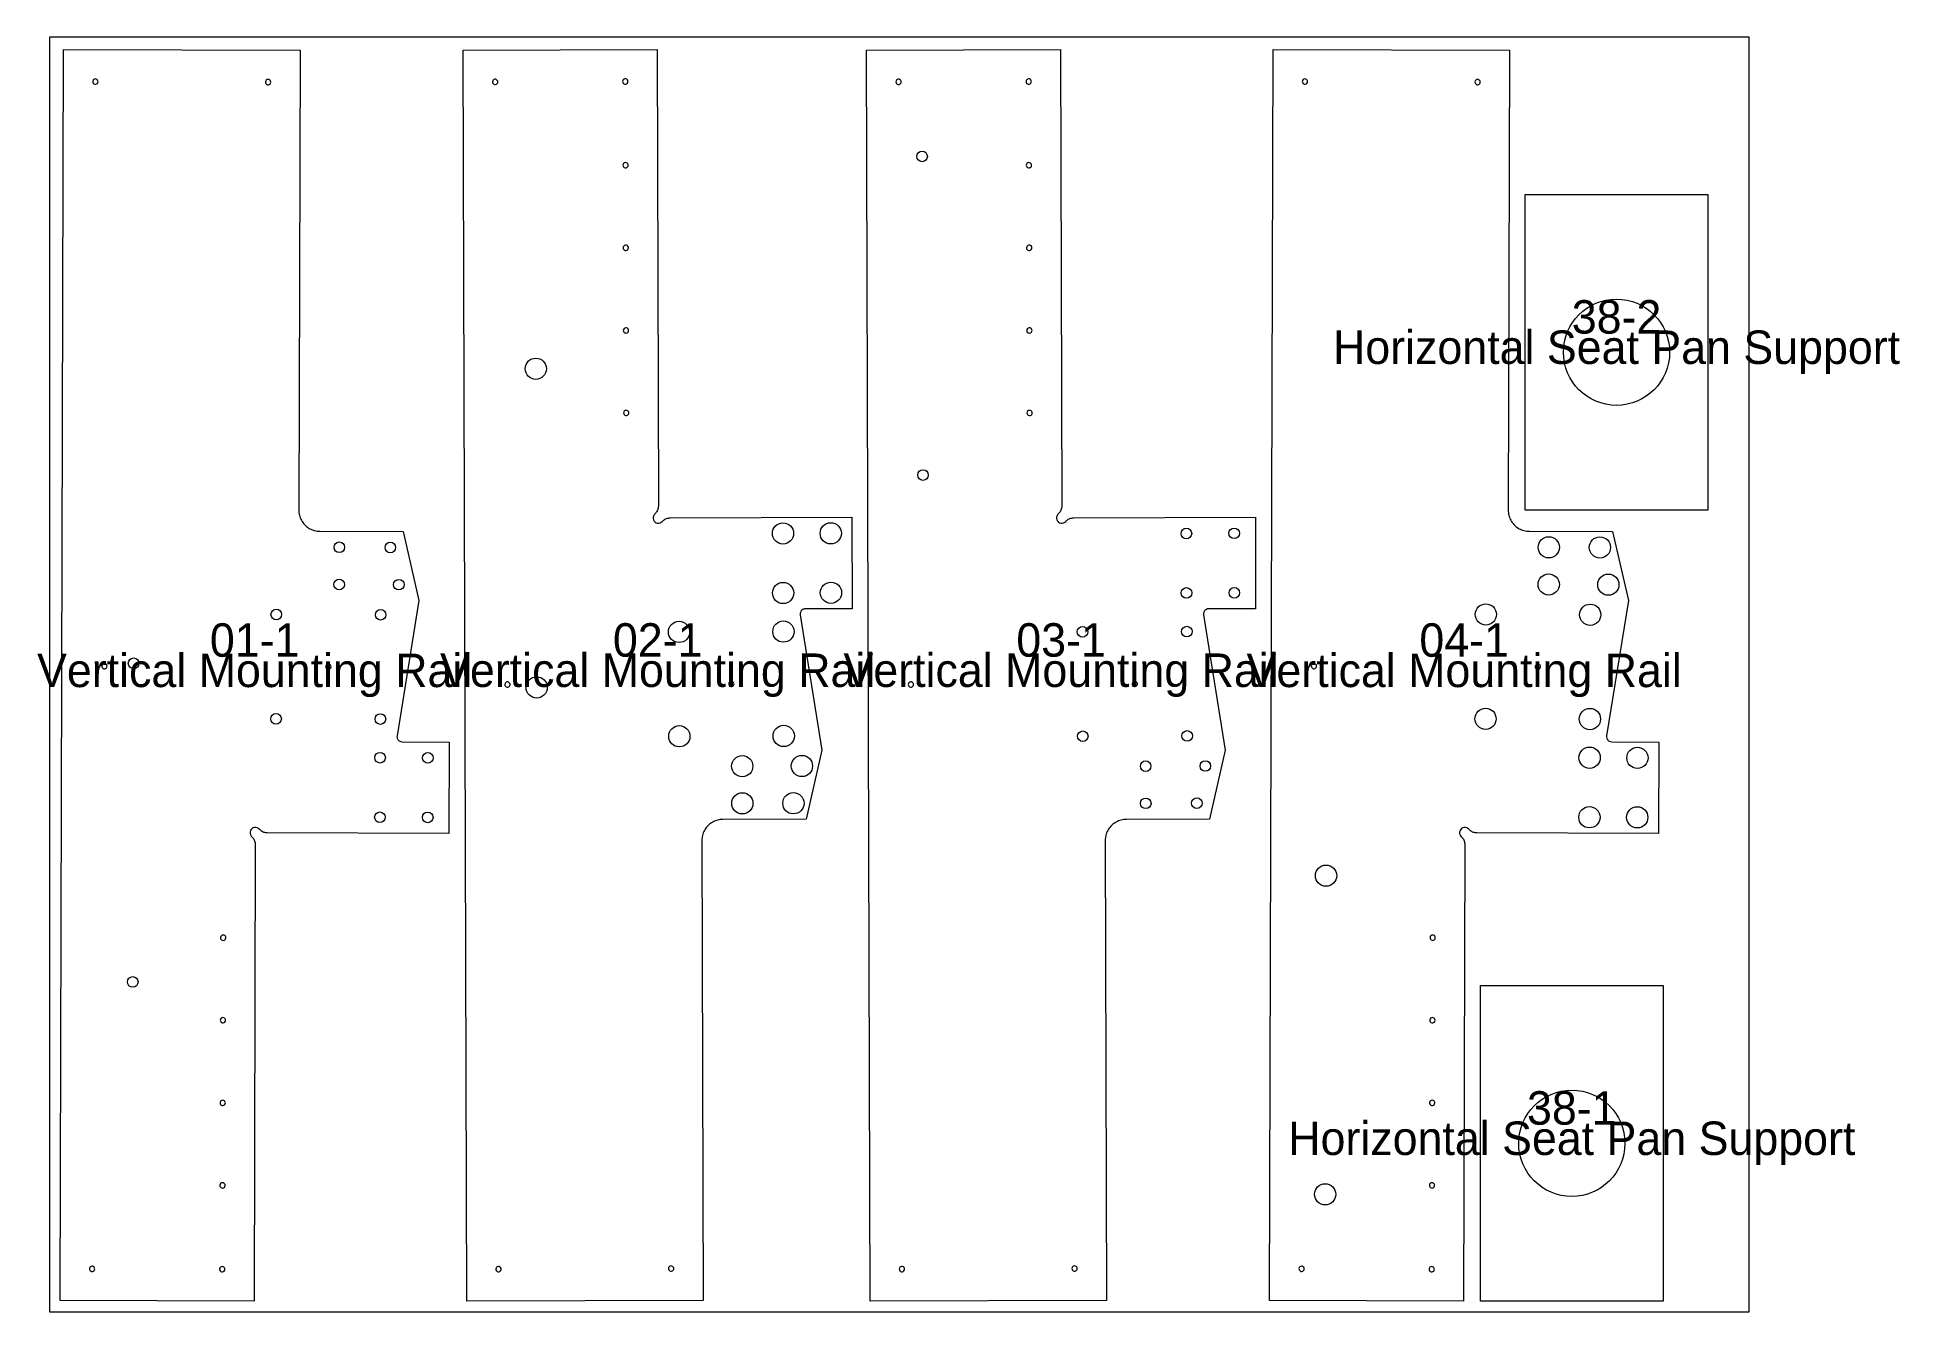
# Model space of a CAD drawing. Extents: x -0.3 to 43.5, y 0 to 30.
import ezdxf

# ---------------------------------------------------------------- set-up
doc = ezdxf.new("R2010")
doc.units = 0

msp = doc.modelspace()

# ---------------------------------------------------------------- linework, layer by layer
at = {"layer": 'Cut', "color": 5, "linetype": 'CONTINUOUS', "lineweight": 0}
for p, q in [((0.25, 0.263), (0.333, 29.708)), ((0.333, 29.708), (5.896, 29.692)), ((5.896, 29.692), (5.865, 18.871)), ((9.735, 29.698), (14.297, 29.71)), ((9.818, 0.253), (9.735, 29.698)), ((14.297, 29.71), (14.328, 18.966)), ((19.228, 29.698), (23.79, 29.71)), ((19.311, 0.253), (19.228, 29.698)), ((23.79, 29.71), (23.821, 18.966)), ((28.713, 0.263), (28.796, 29.708)), ((28.796, 29.708), (34.358, 29.692)), ((34.358, 29.692), (34.328, 18.871)), ((34.724, 18.87), (34.724, 26.3)), ((34.724, 26.3), (39.027, 26.3)), ((39.027, 26.3), (39.027, 18.87)), ((39.027, 18.87), (34.724, 18.87)), ((14.608, 18.688), (18.884, 18.7)), ((18.884, 18.7), (18.89, 16.549)), ((24.101, 18.688), (28.377, 18.7)), ((28.377, 18.7), (28.383, 16.549)), ((6.364, 18.37), (8.321, 18.364)), ((8.321, 18.364), (8.691, 16.738)), ((34.826, 18.37), (36.783, 18.364)), ((36.783, 18.364), (37.154, 16.738)), ((8.691, 16.738), (8.179, 13.559)), ((37.154, 16.738), (36.641, 13.559)), ((17.663, 16.401), (18.176, 13.222)), ((18.89, 16.549), (17.786, 16.546)), ((27.156, 16.401), (27.669, 13.222)), ((28.383, 16.549), (27.279, 16.546)), ((8.302, 13.414), (9.405, 13.411)), ((9.405, 13.411), (9.399, 11.261)), ((18.176, 13.222), (17.805, 11.596)), ((27.669, 13.222), (27.298, 11.596)), ((36.764, 13.414), (37.868, 13.411)), ((37.868, 13.411), (37.862, 11.261)), ((17.805, 11.596), (15.848, 11.59)), ((27.298, 11.596), (25.341, 11.59)), ((4.843, 10.994), (4.813, 0.25)), ((9.399, 11.261), (5.123, 11.273)), ((15.35, 11.089), (15.38, 0.268)), ((24.843, 11.089), (24.873, 0.268)), ((33.305, 10.994), (33.275, 0.25)), ((37.862, 11.261), (33.586, 11.273)), ((33.671, 0.25), (33.671, 7.68)), ((33.671, 7.68), (37.974, 7.68)), ((37.974, 7.68), (37.974, 0.25)), ((4.813, 0.25), (0.25, 0.263)), ((15.38, 0.268), (9.818, 0.253)), ((24.873, 0.268), (19.311, 0.253)), ((33.275, 0.25), (28.713, 0.263)), ((37.974, 0.25), (33.671, 0.25))]:
    msp.add_line(p, q, dxfattribs=at)
for centre, radius in [((20.534, 27.195), 0.125), ((36.876, 22.585), 1.25), ((11.444, 22.196), 0.25), ((20.555, 19.695), 0.125), ((17.26, 18.32), 0.25), ((18.385, 18.323), 0.25), ((26.753, 18.32), 0.125), ((27.878, 18.323), 0.125), ((6.82, 17.994), 0.125), ((8.021, 17.99), 0.125), ((35.282, 17.994), 0.25), ((36.484, 17.99), 0.25), ((6.817, 17.119), 0.125), ((8.221, 17.115), 0.125), ((17.264, 16.919), 0.25), ((18.389, 16.923), 0.25), ((35.28, 17.119), 0.25), ((36.683, 17.115), 0.25), ((26.757, 16.919), 0.125), ((27.882, 16.923), 0.125), ((33.8, 16.413), 0.25), ((36.256, 16.406), 0.25), ((5.337, 16.413), 0.125), ((7.793, 16.406), 0.125), ((14.815, 16.003), 0.25), ((17.271, 16.01), 0.25), ((24.308, 16.003), 0.125), ((26.764, 16.01), 0.125), ((1.98, 15.264), 0.125), ((11.465, 14.696), 0.25), ((5.331, 13.957), 0.125), ((7.786, 13.951), 0.125), ((33.793, 13.957), 0.25), ((36.249, 13.951), 0.25), ((14.822, 13.547), 0.25), ((17.278, 13.554), 0.25), ((24.315, 13.547), 0.125), ((26.771, 13.554), 0.125), ((7.779, 13.041), 0.125), ((8.904, 13.038), 0.125), ((36.242, 13.041), 0.25), ((37.367, 13.038), 0.25), ((16.302, 12.842), 0.25), ((17.706, 12.846), 0.25), ((25.795, 12.842), 0.125), ((27.199, 12.846), 0.125), ((16.304, 11.967), 0.25), ((17.506, 11.97), 0.25), ((25.797, 11.967), 0.125), ((26.999, 11.97), 0.125), ((36.238, 11.64), 0.25), ((37.363, 11.637), 0.25), ((7.775, 11.64), 0.125), ((8.9, 11.637), 0.125), ((30.04, 10.265), 0.25), ((1.959, 7.764), 0.125), ((35.823, 3.965), 1.25), ((30.019, 2.765), 0.25)]:
    msp.add_circle(centre, radius, dxfattribs=at)
for points, knots in [([(1.14, 28.975), (1.145, 28.961), (1.144, 28.929), (1.111, 28.895), (1.064, 28.89), (1.025, 28.917), (1.013, 28.963), (1.035, 29.006), (1.079, 29.024), (1.121, 29.009), (1.137, 28.986), (1.14, 28.975)], [0, 0, 0, 0, 0.113505, 0.22701, 0.340514, 0.454019, 0.567524, 0.681029, 0.794534, 0.908038, 1, 1, 1, 1]), ([(5.203, 28.964), (5.207, 28.949), (5.206, 28.918), (5.174, 28.883), (5.126, 28.878), (5.087, 28.906), (5.076, 28.952), (5.097, 28.994), (5.141, 29.012), (5.184, 28.998), (5.199, 28.975), (5.203, 28.964)], [0, 0, 0, 0, 0.113505, 0.22701, 0.340514, 0.454019, 0.567524, 0.681029, 0.794534, 0.908038, 1, 1, 1, 1]), ([(10.547, 28.93), (10.542, 28.916), (10.522, 28.891), (10.476, 28.883), (10.434, 28.907), (10.419, 28.951), (10.437, 28.996), (10.479, 29.017), (10.525, 29.006), (10.551, 28.969), (10.55, 28.942), (10.547, 28.93)], [0, 0, 0, 0, 0.1135048, 0.2270096, 0.3405144, 0.4540192, 0.567524, 0.6810287, 0.7945335, 0.9080383, 1, 1, 1, 1]), ([(13.609, 28.939), (13.604, 28.925), (13.585, 28.9), (13.538, 28.891), (13.497, 28.915), (13.482, 28.96), (13.499, 29.004), (13.542, 29.026), (13.588, 29.015), (13.614, 28.978), (13.613, 28.95), (13.609, 28.939)], [0, 0, 0, 0, 0.1135048, 0.2270096, 0.3405144, 0.4540192, 0.567524, 0.6810287, 0.7945335, 0.9080383, 1, 1, 1, 1]), ([(20.04, 28.93), (20.035, 28.916), (20.015, 28.891), (19.969, 28.883), (19.927, 28.907), (19.912, 28.951), (19.93, 28.996), (19.972, 29.017), (20.018, 29.006), (20.044, 28.969), (20.043, 28.942), (20.04, 28.93)], [0, 0, 0, 0, 0.1135048, 0.2270096, 0.3405144, 0.4540192, 0.567524, 0.6810287, 0.7945335, 0.9080383, 1, 1, 1, 1]), ([(23.102, 28.939), (23.097, 28.925), (23.078, 28.9), (23.031, 28.891), (22.99, 28.915), (22.975, 28.96), (22.992, 29.004), (23.035, 29.026), (23.081, 29.015), (23.107, 28.978), (23.106, 28.95), (23.102, 28.939)], [0, 0, 0, 0, 0.1135048, 0.2270096, 0.3405144, 0.4540192, 0.567524, 0.6810287, 0.7945335, 0.9080383, 1, 1, 1, 1]), ([(29.603, 28.975), (29.607, 28.961), (29.606, 28.929), (29.573, 28.895), (29.526, 28.89), (29.487, 28.917), (29.476, 28.963), (29.497, 29.006), (29.541, 29.024), (29.584, 29.009), (29.599, 28.986), (29.603, 28.975)], [0, 0, 0, 0, 0.113505, 0.22701, 0.340514, 0.454019, 0.567524, 0.681029, 0.794534, 0.908038, 1, 1, 1, 1]), ([(33.665, 28.964), (33.67, 28.949), (33.669, 28.918), (33.636, 28.883), (33.589, 28.878), (33.55, 28.906), (33.538, 28.952), (33.56, 28.994), (33.604, 29.012), (33.646, 28.998), (33.662, 28.975), (33.665, 28.964)], [0, 0, 0, 0, 0.113505, 0.22701, 0.340514, 0.454019, 0.567524, 0.681029, 0.794534, 0.908038, 1, 1, 1, 1]), ([(13.615, 26.967), (13.61, 26.953), (13.59, 26.928), (13.544, 26.92), (13.502, 26.943), (13.487, 26.988), (13.505, 27.032), (13.547, 27.054), (13.593, 27.043), (13.619, 27.006), (13.618, 26.979), (13.615, 26.967)], [0, 0, 0, 0, 0.113505, 0.22701, 0.340514, 0.454019, 0.567524, 0.681029, 0.794534, 0.908038, 1, 1, 1, 1]), ([(23.108, 26.967), (23.103, 26.953), (23.083, 26.928), (23.037, 26.92), (22.995, 26.943), (22.98, 26.988), (22.998, 27.032), (23.04, 27.054), (23.086, 27.043), (23.112, 27.006), (23.111, 26.979), (23.108, 26.967)], [0, 0, 0, 0, 0.113505, 0.22701, 0.340514, 0.454019, 0.567524, 0.681029, 0.794534, 0.908038, 1, 1, 1, 1]), ([(13.62, 25.024), (13.615, 25.01), (13.596, 24.985), (13.549, 24.976), (13.508, 25), (13.493, 25.045), (13.51, 25.089), (13.553, 25.111), (13.599, 25.099), (13.625, 25.063), (13.624, 25.035), (13.62, 25.024)], [0, 0, 0, 0, 0.113505, 0.22701, 0.340514, 0.454019, 0.567524, 0.681029, 0.794534, 0.908038, 1, 1, 1, 1]), ([(23.113, 25.024), (23.108, 25.01), (23.089, 24.985), (23.042, 24.976), (23.001, 25), (22.986, 25.045), (23.003, 25.089), (23.046, 25.111), (23.092, 25.099), (23.118, 25.063), (23.117, 25.035), (23.113, 25.024)], [0, 0, 0, 0, 0.1135048, 0.2270096, 0.3405144, 0.4540192, 0.567524, 0.6810287, 0.7945335, 0.9080383, 1, 1, 1, 1]), ([(13.625, 23.08), (13.621, 23.066), (13.601, 23.041), (13.554, 23.033), (13.513, 23.057), (13.498, 23.102), (13.516, 23.146), (13.558, 23.167), (13.604, 23.156), (13.63, 23.12), (13.629, 23.092), (13.625, 23.08)], [0, 0, 0, 0, 0.113505, 0.22701, 0.340514, 0.454019, 0.567524, 0.681029, 0.794534, 0.908038, 1, 1, 1, 1]), ([(23.118, 23.08), (23.114, 23.066), (23.094, 23.041), (23.047, 23.033), (23.006, 23.057), (22.991, 23.102), (23.009, 23.146), (23.051, 23.167), (23.097, 23.156), (23.123, 23.12), (23.122, 23.092), (23.118, 23.08)], [0, 0, 0, 0, 0.1135048, 0.2270096, 0.3405144, 0.4540192, 0.567524, 0.6810287, 0.7945335, 0.9080383, 1, 1, 1, 1]), ([(13.631, 21.137), (13.626, 21.123), (13.607, 21.098), (13.56, 21.089), (13.519, 21.113), (13.504, 21.158), (13.521, 21.202), (13.564, 21.224), (13.61, 21.213), (13.635, 21.176), (13.635, 21.148), (13.631, 21.137)], [0, 0, 0, 0, 0.113505, 0.22701, 0.340514, 0.454019, 0.567524, 0.681029, 0.794534, 0.908038, 1, 1, 1, 1]), ([(23.124, 21.137), (23.119, 21.123), (23.1, 21.098), (23.053, 21.089), (23.012, 21.113), (22.997, 21.158), (23.014, 21.202), (23.057, 21.224), (23.103, 21.213), (23.128, 21.176), (23.128, 21.148), (23.124, 21.137)], [0, 0, 0, 0, 0.1135048, 0.2270096, 0.3405144, 0.4540192, 0.567524, 0.6810287, 0.7945335, 0.9080383, 1, 1, 1, 1]), ([(5.865, 18.871), (5.865, 18.861), (5.866, 18.808), (5.884, 18.715), (5.938, 18.6), (6.018, 18.502), (6.121, 18.428), (6.238, 18.379), (6.322, 18.373), (6.364, 18.37)], [0, 0, 0, 0, 0.0407841, 0.2006534, 0.3605227, 0.520392, 0.6802614, 0.8401307, 1, 1, 1, 1]), ([(14.328, 18.966), (14.327, 18.955), (14.326, 18.915), (14.305, 18.846), (14.265, 18.802), (14.245, 18.78)], [0, 0, 0, 0, 0.155459, 0.577729, 1, 1, 1, 1]), ([(23.821, 18.966), (23.82, 18.955), (23.819, 18.915), (23.798, 18.846), (23.758, 18.802), (23.738, 18.78)], [0, 0, 0, 0, 0.155459, 0.577729, 1, 1, 1, 1]), ([(34.328, 18.871), (34.328, 18.861), (34.329, 18.808), (34.347, 18.715), (34.4, 18.6), (34.481, 18.502), (34.583, 18.428), (34.701, 18.379), (34.784, 18.373), (34.826, 18.37)], [0, 0, 0, 0, 0.040784, 0.200653, 0.360523, 0.520392, 0.680261, 0.840131, 1, 1, 1, 1]), ([(14.245, 18.78), (14.238, 18.773), (14.217, 18.751), (14.199, 18.7), (14.208, 18.636), (14.248, 18.584), (14.307, 18.558), (14.373, 18.563), (14.406, 18.59), (14.422, 18.604)], [0, 0, 0, 0, 0.072239, 0.226866, 0.381493, 0.53612, 0.690746, 0.845373, 1, 1, 1, 1]), ([(14.422, 18.604), (14.429, 18.612), (14.457, 18.64), (14.519, 18.678), (14.578, 18.684), (14.608, 18.688)], [0, 0, 0, 0, 0.1554587, 0.5777294, 1, 1, 1, 1]), ([(23.738, 18.78), (23.731, 18.773), (23.71, 18.751), (23.692, 18.7), (23.701, 18.636), (23.741, 18.584), (23.8, 18.558), (23.866, 18.563), (23.899, 18.59), (23.915, 18.604)], [0, 0, 0, 0, 0.072239, 0.226866, 0.381493, 0.53612, 0.690746, 0.845373, 1, 1, 1, 1]), ([(23.915, 18.604), (23.922, 18.612), (23.95, 18.64), (24.012, 18.678), (24.071, 18.684), (24.101, 18.688)], [0, 0, 0, 0, 0.1554587, 0.5777294, 1, 1, 1, 1]), ([(17.786, 16.546), (17.777, 16.545), (17.747, 16.543), (17.701, 16.518), (17.662, 16.465), (17.663, 16.422), (17.663, 16.401)], [0, 0, 0, 0, 0.127118, 0.418079, 0.709039, 1, 1, 1, 1]), ([(27.279, 16.546), (27.27, 16.545), (27.24, 16.543), (27.194, 16.518), (27.155, 16.465), (27.156, 16.422), (27.156, 16.401)], [0, 0, 0, 0, 0.127118, 0.418079, 0.709039, 1, 1, 1, 1]), ([(1.352, 15.216), (1.356, 15.202), (1.355, 15.17), (1.322, 15.136), (1.275, 15.131), (1.236, 15.158), (1.225, 15.204), (1.246, 15.247), (1.29, 15.265), (1.332, 15.25), (1.348, 15.227), (1.352, 15.216)], [0, 0, 0, 0, 0.113505, 0.22701, 0.340514, 0.454019, 0.567524, 0.681029, 0.794534, 0.908038, 1, 1, 1, 1]), ([(6.621, 15.201), (6.626, 15.187), (6.625, 15.155), (6.592, 15.121), (6.545, 15.116), (6.506, 15.143), (6.494, 15.19), (6.516, 15.232), (6.56, 15.25), (6.602, 15.235), (6.618, 15.213), (6.621, 15.201)], [0, 0, 0, 0, 0.113505, 0.22701, 0.340514, 0.454019, 0.567524, 0.681029, 0.794534, 0.908038, 1, 1, 1, 1]), ([(29.814, 15.216), (29.819, 15.202), (29.817, 15.17), (29.785, 15.136), (29.737, 15.131), (29.699, 15.158), (29.687, 15.204), (29.709, 15.247), (29.753, 15.265), (29.795, 15.25), (29.81, 15.227), (29.814, 15.216)], [0, 0, 0, 0, 0.113505, 0.22701, 0.340514, 0.454019, 0.567524, 0.681029, 0.794534, 0.908038, 1, 1, 1, 1]), ([(35.084, 15.201), (35.088, 15.187), (35.087, 15.155), (35.054, 15.121), (35.007, 15.116), (34.968, 15.143), (34.957, 15.19), (34.978, 15.232), (35.022, 15.25), (35.064, 15.235), (35.08, 15.213), (35.084, 15.201)], [0, 0, 0, 0, 0.113505, 0.22701, 0.340514, 0.454019, 0.567524, 0.681029, 0.794534, 0.908038, 1, 1, 1, 1]), ([(10.836, 14.744), (10.832, 14.73), (10.812, 14.705), (10.765, 14.697), (10.724, 14.721), (10.709, 14.766), (10.727, 14.81), (10.769, 14.831), (10.815, 14.82), (10.841, 14.783), (10.84, 14.756), (10.836, 14.744)], [0, 0, 0, 0, 0.1135048, 0.2270096, 0.3405144, 0.4540192, 0.567524, 0.6810287, 0.7945335, 0.9080383, 1, 1, 1, 1]), ([(16.106, 14.759), (16.101, 14.745), (16.082, 14.72), (16.035, 14.711), (15.994, 14.735), (15.979, 14.78), (15.996, 14.824), (16.039, 14.846), (16.085, 14.835), (16.111, 14.798), (16.11, 14.771), (16.106, 14.759)], [0, 0, 0, 0, 0.1135048, 0.2270096, 0.3405144, 0.4540192, 0.567524, 0.6810287, 0.7945335, 0.9080383, 1, 1, 1, 1]), ([(20.329, 14.744), (20.325, 14.73), (20.305, 14.705), (20.258, 14.697), (20.217, 14.721), (20.202, 14.766), (20.22, 14.81), (20.262, 14.831), (20.308, 14.82), (20.334, 14.783), (20.333, 14.756), (20.329, 14.744)], [0, 0, 0, 0, 0.113505, 0.22701, 0.340514, 0.454019, 0.567524, 0.681029, 0.794534, 0.908038, 1, 1, 1, 1]), ([(25.599, 14.759), (25.594, 14.745), (25.575, 14.72), (25.528, 14.711), (25.487, 14.735), (25.472, 14.78), (25.489, 14.824), (25.532, 14.846), (25.578, 14.835), (25.604, 14.798), (25.603, 14.771), (25.599, 14.759)], [0, 0, 0, 0, 0.113505, 0.22701, 0.340514, 0.454019, 0.567524, 0.681029, 0.794534, 0.908038, 1, 1, 1, 1]), ([(8.179, 13.559), (8.178, 13.55), (8.175, 13.521), (8.192, 13.47), (8.239, 13.424), (8.281, 13.418), (8.302, 13.414)], [0, 0, 0, 0, 0.127118, 0.418079, 0.709039, 1, 1, 1, 1]), ([(36.641, 13.559), (36.64, 13.55), (36.637, 13.521), (36.654, 13.47), (36.701, 13.424), (36.743, 13.418), (36.764, 13.414)], [0, 0, 0, 0, 0.1271179, 0.4180786, 0.7090393, 1, 1, 1, 1]), ([(4.937, 11.357), (4.93, 11.363), (4.908, 11.385), (4.858, 11.403), (4.794, 11.394), (4.742, 11.355), (4.716, 11.296), (4.72, 11.23), (4.747, 11.197), (4.76, 11.181)], [0, 0, 0, 0, 0.072239, 0.226866, 0.381493, 0.53612, 0.690746, 0.845373, 1, 1, 1, 1]), ([(15.848, 11.59), (15.838, 11.59), (15.785, 11.589), (15.692, 11.57), (15.578, 11.516), (15.48, 11.435), (15.407, 11.332), (15.359, 11.215), (15.353, 11.131), (15.35, 11.089)], [0, 0, 0, 0, 0.040784, 0.200653, 0.360523, 0.520392, 0.680261, 0.840131, 1, 1, 1, 1]), ([(25.341, 11.59), (25.331, 11.59), (25.278, 11.589), (25.185, 11.57), (25.071, 11.516), (24.973, 11.435), (24.9, 11.332), (24.852, 11.215), (24.846, 11.131), (24.843, 11.089)], [0, 0, 0, 0, 0.040784, 0.200653, 0.360523, 0.520392, 0.680261, 0.840131, 1, 1, 1, 1]), ([(33.4, 11.357), (33.393, 11.363), (33.371, 11.385), (33.32, 11.403), (33.256, 11.394), (33.204, 11.355), (33.178, 11.296), (33.182, 11.23), (33.209, 11.197), (33.223, 11.181)], [0, 0, 0, 0, 0.072239, 0.226866, 0.381493, 0.53612, 0.690746, 0.845373, 1, 1, 1, 1]), ([(4.76, 11.181), (4.768, 11.173), (4.797, 11.145), (4.834, 11.083), (4.84, 11.024), (4.843, 10.994)], [0, 0, 0, 0, 0.155459, 0.577729, 1, 1, 1, 1]), ([(5.123, 11.273), (5.112, 11.273), (5.072, 11.275), (5.003, 11.297), (4.959, 11.337), (4.937, 11.357)], [0, 0, 0, 0, 0.155459, 0.577729, 1, 1, 1, 1]), ([(33.223, 11.181), (33.23, 11.173), (33.259, 11.145), (33.296, 11.083), (33.302, 11.024), (33.305, 10.994)], [0, 0, 0, 0, 0.155459, 0.577729, 1, 1, 1, 1]), ([(33.586, 11.273), (33.575, 11.273), (33.535, 11.275), (33.465, 11.297), (33.422, 11.337), (33.4, 11.357)], [0, 0, 0, 0, 0.155459, 0.577729, 1, 1, 1, 1]), ([(4.146, 8.823), (4.151, 8.809), (4.15, 8.778), (4.117, 8.743), (4.07, 8.738), (4.031, 8.766), (4.019, 8.812), (4.041, 8.854), (4.085, 8.872), (4.127, 8.858), (4.143, 8.835), (4.146, 8.823)], [0, 0, 0, 0, 0.1135048, 0.2270096, 0.3405144, 0.4540192, 0.567524, 0.6810287, 0.7945335, 0.9080383, 1, 1, 1, 1]), ([(32.609, 8.823), (32.613, 8.809), (32.612, 8.778), (32.579, 8.743), (32.532, 8.738), (32.493, 8.766), (32.482, 8.812), (32.503, 8.854), (32.547, 8.872), (32.589, 8.858), (32.605, 8.835), (32.609, 8.823)], [0, 0, 0, 0, 0.1135048, 0.2270096, 0.3405144, 0.4540192, 0.567524, 0.6810287, 0.7945335, 0.9080383, 1, 1, 1, 1]), ([(4.141, 6.88), (4.145, 6.866), (4.144, 6.834), (4.111, 6.8), (4.064, 6.795), (4.025, 6.822), (4.014, 6.868), (4.035, 6.911), (4.079, 6.929), (4.121, 6.914), (4.137, 6.891), (4.141, 6.88)], [0, 0, 0, 0, 0.1135048, 0.2270096, 0.3405144, 0.4540192, 0.567524, 0.6810287, 0.7945335, 0.9080383, 1, 1, 1, 1]), ([(32.603, 6.88), (32.608, 6.866), (32.606, 6.834), (32.574, 6.8), (32.527, 6.795), (32.488, 6.822), (32.476, 6.868), (32.498, 6.911), (32.542, 6.929), (32.584, 6.914), (32.6, 6.891), (32.603, 6.88)], [0, 0, 0, 0, 0.1135048, 0.2270096, 0.3405144, 0.4540192, 0.567524, 0.6810287, 0.7945335, 0.9080383, 1, 1, 1, 1]), ([(4.135, 4.937), (4.14, 4.922), (4.139, 4.891), (4.106, 4.856), (4.059, 4.851), (4.02, 4.879), (4.008, 4.925), (4.03, 4.967), (4.074, 4.985), (4.116, 4.971), (4.132, 4.948), (4.135, 4.937)], [0, 0, 0, 0, 0.1135048, 0.2270096, 0.3405144, 0.4540192, 0.567524, 0.6810287, 0.7945335, 0.9080383, 1, 1, 1, 1]), ([(32.598, 4.937), (32.602, 4.922), (32.601, 4.891), (32.568, 4.856), (32.521, 4.851), (32.482, 4.879), (32.471, 4.925), (32.492, 4.967), (32.536, 4.985), (32.578, 4.971), (32.594, 4.948), (32.598, 4.937)], [0, 0, 0, 0, 0.1135048, 0.2270096, 0.3405144, 0.4540192, 0.567524, 0.6810287, 0.7945335, 0.9080383, 1, 1, 1, 1]), ([(4.13, 2.993), (4.134, 2.979), (4.133, 2.947), (4.1, 2.913), (4.053, 2.908), (4.014, 2.935), (4.003, 2.981), (4.024, 3.024), (4.068, 3.042), (4.111, 3.027), (4.126, 3.005), (4.13, 2.993)], [0, 0, 0, 0, 0.113505, 0.22701, 0.340514, 0.454019, 0.567524, 0.681029, 0.794534, 0.908038, 1, 1, 1, 1]), ([(32.592, 2.993), (32.597, 2.979), (32.596, 2.947), (32.563, 2.913), (32.516, 2.908), (32.477, 2.935), (32.465, 2.981), (32.487, 3.024), (32.531, 3.042), (32.573, 3.027), (32.589, 3.005), (32.592, 2.993)], [0, 0, 0, 0, 0.113505, 0.22701, 0.340514, 0.454019, 0.567524, 0.681029, 0.794534, 0.908038, 1, 1, 1, 1]), ([(1.062, 1.03), (1.066, 1.016), (1.065, 0.984), (1.032, 0.95), (0.985, 0.945), (0.946, 0.972), (0.935, 1.018), (0.956, 1.061), (1, 1.079), (1.042, 1.064), (1.058, 1.041), (1.062, 1.03)], [0, 0, 0, 0, 0.1135048, 0.2270096, 0.3405144, 0.4540192, 0.567524, 0.6810287, 0.7945335, 0.9080383, 1, 1, 1, 1]), ([(4.124, 1.021), (4.129, 1.007), (4.128, 0.976), (4.095, 0.941), (4.048, 0.936), (4.009, 0.964), (3.997, 1.01), (4.019, 1.052), (4.063, 1.07), (4.105, 1.056), (4.121, 1.033), (4.124, 1.021)], [0, 0, 0, 0, 0.1135048, 0.2270096, 0.3405144, 0.4540192, 0.567524, 0.6810287, 0.7945335, 0.9080383, 1, 1, 1, 1]), ([(10.625, 0.985), (10.621, 0.971), (10.601, 0.946), (10.554, 0.938), (10.513, 0.962), (10.498, 1.007), (10.516, 1.051), (10.558, 1.072), (10.604, 1.061), (10.63, 1.025), (10.629, 0.997), (10.625, 0.985)], [0, 0, 0, 0, 0.113505, 0.22701, 0.340514, 0.454019, 0.567524, 0.681029, 0.794534, 0.908038, 1, 1, 1, 1]), ([(14.688, 0.997), (14.683, 0.983), (14.663, 0.958), (14.617, 0.949), (14.576, 0.973), (14.56, 1.018), (14.578, 1.062), (14.62, 1.084), (14.667, 1.072), (14.692, 1.036), (14.691, 1.008), (14.688, 0.997)], [0, 0, 0, 0, 0.113505, 0.22701, 0.340514, 0.454019, 0.567524, 0.681029, 0.794534, 0.908038, 1, 1, 1, 1]), ([(20.118, 0.985), (20.114, 0.971), (20.094, 0.946), (20.047, 0.938), (20.006, 0.962), (19.991, 1.007), (20.009, 1.051), (20.051, 1.072), (20.097, 1.061), (20.123, 1.025), (20.122, 0.997), (20.118, 0.985)], [0, 0, 0, 0, 0.113505, 0.22701, 0.340514, 0.454019, 0.567524, 0.681029, 0.794534, 0.908038, 1, 1, 1, 1]), ([(24.181, 0.997), (24.176, 0.983), (24.156, 0.958), (24.11, 0.949), (24.069, 0.973), (24.053, 1.018), (24.071, 1.062), (24.113, 1.084), (24.16, 1.072), (24.185, 1.036), (24.184, 1.008), (24.181, 0.997)], [0, 0, 0, 0, 0.113505, 0.22701, 0.340514, 0.454019, 0.567524, 0.681029, 0.794534, 0.908038, 1, 1, 1, 1]), ([(29.524, 1.03), (29.529, 1.016), (29.527, 0.984), (29.495, 0.95), (29.448, 0.945), (29.409, 0.972), (29.397, 1.018), (29.419, 1.061), (29.463, 1.079), (29.505, 1.064), (29.521, 1.041), (29.524, 1.03)], [0, 0, 0, 0, 0.1135048, 0.2270096, 0.3405144, 0.4540192, 0.567524, 0.6810287, 0.7945335, 0.9080383, 1, 1, 1, 1]), ([(32.587, 1.021), (32.591, 1.007), (32.59, 0.976), (32.557, 0.941), (32.51, 0.936), (32.471, 0.964), (32.46, 1.01), (32.481, 1.052), (32.525, 1.07), (32.567, 1.056), (32.583, 1.033), (32.587, 1.021)], [0, 0, 0, 0, 0.1135048, 0.2270096, 0.3405144, 0.4540192, 0.567524, 0.6810287, 0.7945335, 0.9080383, 1, 1, 1, 1])]:
    msp.add_open_spline(points, degree=3, knots=knots, dxfattribs=at)
at = {"layer": 'Sheet', "color": 0, "linetype": 'CONTINUOUS', "lineweight": 0}
for p, q in [((40, 30), (0, 30)), ((0, 30), (0, 0)), ((40, 0), (40, 30)), ((0, 0), (40, 0))]:
    msp.add_line(p, q, dxfattribs=at)

# ---------------------------------------------------------------- texts
at = {"layer": 'PartID', "color": 30, "linetype": 'CONTINUOUS', "lineweight": 0, "char_height": 0.7874, "attachment_point": 5}
for s, insert in [('Horizontal Seat Pan Support', (36.876, 22.585)), ('Vertical Mounting Rail', (4.828, 14.979)), ('Vertical Mounting Rail', (14.312, 14.982)), ('Vertical Mounting Rail', (23.805, 14.982)), ('Vertical Mounting Rail', (33.29, 14.979)), ('Horizontal Seat Pan Support', (35.823, 3.965))]:
    msp.add_mtext(s, dxfattribs=dict(at, insert=insert))
at = {"layer": 'PartIndex', "color": 30, "linetype": 'CONTINUOUS', "lineweight": 0, "char_height": 0.7874, "attachment_point": 5}
for s, insert in [('38-2', (36.876, 23.412)), ('01-1', (4.828, 15.806)), ('02-1', (14.312, 15.808)), ('03-1', (23.805, 15.808)), ('04-1', (33.29, 15.806)), ('38-1', (35.823, 4.792))]:
    msp.add_mtext(s, dxfattribs=dict(at, insert=insert))

doc.saveas('drawing.dxf')
